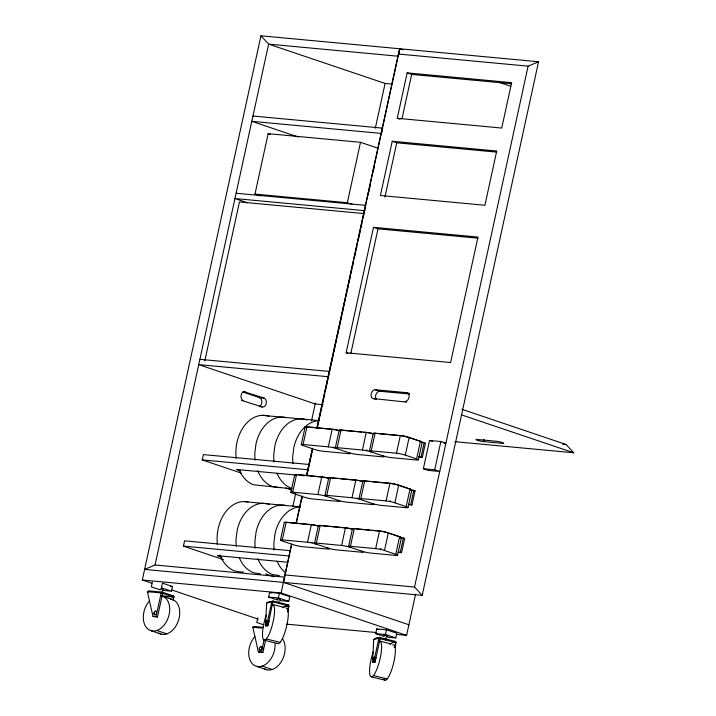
<?xml version="1.0" encoding="UTF-8"?>
<svg xmlns="http://www.w3.org/2000/svg" width="716" height="716" viewBox="0 0 716 716"><rect width="100%" height="100%" fill="white"/><g stroke="black" fill="none" stroke-linecap="round" stroke-linejoin="round"><path stroke-width="1.07" d="M266.692 603.033L271.767 601.843A1.092 1.056 76.7 0 1 273.029 601.037L267.918 625.703L266.513 626.035L265.484 625.775L266.692 603.033L267.462 602.237L271.427 601.413M268.446 621.13L268.106 623.001M372.553 662.354L373.671 640.167C373.555 638.198 381.395 635.871 380.142 638.6L374.978 662.273L372.553 662.354L374.978 662.273M282.757 607.607C285.603 605.987 291.063 603.346 287.331 609.728M389.817 644.176C394.301 641.894 397.559 640.292 394.176 647.282M147.389 591.64L152.956 616.324L153.716 616.574L157.502 616.932L162.657 593.251A1.092 0.752 -71.3 0 0 162.138 592.123L148.839 590.861L147.389 591.64L161.834 593.036L174.006 597.153L171.867 596.992M263.22 627.323L254.252 626.464L252.811 627.243L258.378 651.927L262.915 652.536L265.493 640.695M283.894 607.078L283.813 607.589M390.963 643.657L390.873 644.167M408.899 624.764L283.411 582.377L291.484 544.339M288.969 606.085L288.19 605.781L288.217 604.805A1.092 1.056 76.7 0 1 288.942 606.103L287.653 612.019M396.002 642.673L395.259 642.35L395.304 641.42A1.092 1.056 76.7 0 1 396.002 642.673L394.928 647.604M151.783 583.218L142.296 580.014L260.946 35.8L538.557 61.746L422.207 595.354L144.605 569.408L155.05 564.996L284.771 577.123M155.05 564.996L268.625 44.115L260.946 35.8M152.356 582.18L151.336 586.869L160.375 589.921M204.794 360.954L239.466 201.93L363.585 213.529M152.956 616.324L155.99 616.61L161.261 592.75M162.281 592.642L163.185 588.525M260.194 195.862L254.977 194.099L268.151 133.668L360.515 142.305L378.245 148.293M171.473 591.201L172.493 586.511L162.451 583.119L161.431 587.809L171.473 591.201L162.389 590.351M223.499 559.661L183.421 546.12L184.576 540.822L289.899 550.667M241.247 473.079L202.216 459.896L203.371 454.597L308.703 464.442M173.057 599.945L173.782 596.813M173.048 600.124L173.487 598.155M254.977 194.099L347.341 202.735L360.515 142.305M257.778 617.783L256.749 622.472L263.783 624.844M280.457 540.043L284.315 522.376M290.857 492.34L294.715 474.672M301.266 444.636L305.114 426.96M291.895 488.446L291.564 488.339A35.326 25.364 -84.7 0 1 277.02 473.312M277.933 600.16L268.616 597.09L269.646 592.4L279.419 593.233L289.765 596.652L288.745 601.342L280.054 600.599M282.292 539.9L307.531 542.263A6.372 0.743 12.3 0 1 316.338 544.16L327.633 547.973A6.372 0.743 12.3 0 1 327.615 549.047L302.376 546.684A6.372 0.743 12.3 0 1 293.569 544.787L282.274 540.974A6.372 0.743 12.3 0 1 282.292 539.9L286.149 522.232L311.388 524.595A6.372 0.743 12.3 0 1 318.906 526.09M292.701 492.196L317.931 494.559A6.372 0.743 12.3 0 1 326.747 496.448L338.033 500.269A6.372 0.743 12.3 0 1 338.015 501.334L312.776 498.98A6.372 0.743 12.3 0 1 303.969 497.083L292.674 493.27A6.372 0.743 12.3 0 1 292.701 492.196L296.549 474.529L321.788 476.883A6.372 0.743 12.3 0 1 329.306 478.386M303.101 444.493L328.34 446.847A6.372 0.743 12.3 0 1 337.147 448.744L348.441 452.557A6.372 0.743 12.3 0 1 348.415 453.631L323.176 451.268A6.372 0.743 12.3 0 1 314.369 449.371L303.074 445.558A6.372 0.743 12.3 0 1 303.101 444.493L306.949 426.817L332.188 429.179A6.372 0.743 12.3 0 1 339.706 430.674M265.484 625.775L266.603 625.515L271.847 601.646L288.396 605.79M292.862 506.391L295.708 493.333M311.514 420.874L315.407 403.01M375.318 128.218L385.083 83.441L391.733 84.067M258.378 651.927L261.403 652.204L264.204 639.388M268.616 597.09L278.399 597.923L279.419 593.233M278.712 602.568L279.079 600.921M280.314 599.686L279.535 598.8M296.012 523.593L301.964 496.295M306.484 475.549L312.436 448.243M316.723 428.589L398.391 54.031L399.752 48.769L402.92 49.843M142.296 580.014L281.093 592.982L291.734 544.187M296.254 523.459L302.206 496.17M306.958 474.35L312.436 449.254M317.188 427.425L399.752 48.769L398.338 56.233L268.625 44.115L385.083 83.441M301.436 500.681L302.385 496.313M307.146 474.475L312.624 449.353M317.385 427.515L324.769 393.666M325.243 391.482L333.343 354.348M333.817 352.165L336.914 337.97M337.388 335.786L338.337 331.418M338.82 329.235L341.908 315.04M342.391 312.856L343.34 308.489M343.814 306.305L345.479 298.661M345.962 296.478L346.911 292.11M347.385 289.926L348.343 285.559M348.817 283.375L350.482 275.732M350.956 273.548L351.914 269.171M352.388 266.987L353.337 262.62M354.527 257.16L355.485 252.793M355.959 250.609L356.908 246.241M358.098 240.782L359.056 236.414M359.53 234.23L360.479 229.863M360.962 227.679L361.911 223.311M363.101 217.852L364.059 213.484M364.534 211.301L365.599 206.423M368.105 194.922L369.053 190.554M369.528 188.371L370.485 184.003M373.099 171.983L374.056 167.616M381.673 132.675L382.657 128.146L252.945 116.028M346.132 352.755L373.483 227.312L477.966 237.077L450.615 362.52L346.132 352.755L347.94 353.373M392.243 141.258L380.42 195.504L484.902 205.268L496.725 151.022L392.243 141.258L396.762 142.788L496.797 152.132M397.255 118.292L407.153 72.88L511.636 82.644L501.737 128.057L397.255 118.292L399.967 119.205M307.531 542.263L311.388 524.595M317.931 494.559L321.788 476.883M328.34 446.847L332.188 429.179M350.885 353.194L378.003 228.834L478.037 238.186M384.94 197.034L396.762 142.788M402.007 118.731L411.673 74.41L511.707 83.754M314.53 543.229L318.378 525.562M324.93 495.526L328.778 477.849M335.33 447.813L339.187 430.146M316.338 544.16A6.372 0.743 12.3 0 1 316.365 543.086L320.213 525.419L345.452 527.773A6.372 0.743 12.3 0 1 352.979 529.276M326.747 496.448A6.372 0.743 12.3 0 1 326.765 495.382L330.622 477.715L355.852 480.069A6.372 0.743 12.3 0 1 363.379 481.564M337.147 448.744A6.372 0.743 12.3 0 1 337.164 447.67L341.022 430.003L366.261 432.366A6.372 0.743 12.3 0 1 373.045 433.663M316.365 543.086L341.604 545.449L345.452 527.773M326.765 495.382L352.004 497.736L355.852 480.069M337.164 447.67L362.403 450.033L366.261 432.366M348.603 546.415L352.451 528.748M359.002 498.703L362.851 481.036M369.402 450.999L373.251 433.332M399.626 536.669L395.778 554.336A6.372 0.743 12.3 0 1 395.751 555.41L370.512 553.056A6.372 0.743 12.3 0 1 361.705 551.159L350.41 547.346A6.372 0.743 12.3 0 1 350.437 546.272L354.286 528.605L379.525 530.959A6.372 0.743 12.3 0 1 388.332 532.856L399.626 536.669A6.372 0.743 12.3 0 1 400.593 537.797M410.026 488.965L406.178 506.633A6.372 0.743 12.3 0 1 406.151 507.707L380.912 505.344A6.372 0.743 12.3 0 1 372.105 503.446L360.81 499.634A6.372 0.743 12.3 0 1 360.837 498.569L364.686 480.892L389.925 483.255A6.372 0.743 12.3 0 1 398.731 485.153L410.026 488.965A6.372 0.743 12.3 0 1 410.545 490.075M420.426 441.262L416.578 458.929A6.372 0.743 12.3 0 1 416.551 459.994L391.321 457.64A6.372 0.743 12.3 0 1 382.505 455.743L371.21 451.93A6.372 0.743 12.3 0 1 371.237 450.856L375.095 433.189L400.325 435.543A6.372 0.743 12.3 0 1 409.14 437.44L420.426 441.262A6.372 0.743 12.3 0 1 422.028 442.336M350.437 546.272L375.667 548.626L379.525 530.959M360.837 498.569L386.076 500.923L389.925 483.255M371.237 450.856L396.476 453.219L400.325 435.543M395.778 554.336L384.483 550.523L388.332 532.856M406.178 506.633L394.883 502.82L398.731 485.153M416.578 458.929L405.283 455.116L409.14 437.44M383.964 636.399L375.685 633.66L376.705 628.97L386.479 629.812L396.834 633.23L395.805 637.911L387.114 637.168M373.671 662.085L378.916 638.216L373.752 639.603M397.586 555.267L401.443 537.6M407.986 507.563L411.843 489.896M418.395 459.851L422.243 442.184M398.087 552.027L400.307 552.233L403.385 538.092L404.647 538.522L401.56 552.654L398.23 552.34M408.487 504.315L410.707 504.52L413.794 490.388L415.047 490.809L411.96 504.95L408.639 504.637M418.896 456.611L421.106 456.817L424.194 442.685L425.447 443.106L422.368 457.238L419.039 456.933M375.685 633.66L385.459 634.501L386.479 629.812M385.602 639.961L386.139 637.491M387.025 636.22L387.821 636.238L386.604 635.369M423.353 468.729L434.71 469.786L439.731 471.486L428.374 470.421L423.353 468.729L429.519 440.456L440.877 441.521L445.898 443.213L443.83 443.025M434.71 469.786L440.877 441.521M422.207 595.354L414.537 587.039L528.104 66.158L538.557 61.746M396.592 634.43L406.59 635.369L415.575 594.164M483.551 441.593L502.471 443.365A4.556 0.528 12.3 0 0 502.489 442.604A4.556 0.528 12.3 0 0 496.197 441.244L477.277 439.481A4.556 0.528 12.3 0 0 477.259 440.242A4.556 0.528 12.3 0 0 483.551 441.593L484.007 439.481M283.411 582.377L284.494 578.17M375.318 659.087L374.835 660.367M395.456 642.359L378.827 638.412A1.092 1.056 76.7 0 1 380.089 637.607L395.241 641.357M161.324 592.911L161.154 592.929A1.092 0.788 -84.7 0 1 162.138 592.123L173.174 595.855A1.092 0.752 -71.3 0 1 173.702 596.983L161.261 595.819M375.211 660.877L375.981 657.342M266.433 623.878C269.109 619.6 265.35 620.432 266.567 623.788C269.467 617.774 264.168 621.864 266.943 624.012M373.492 660.456C376.294 655.981 372.329 656.572 373.627 660.367C376.509 654.397 371.282 658.264 374.012 660.582M285.559 606.899L287.25 606.497M279.929 599.578L278.9 599.024L279.464 599.149M386.998 636.148L385.96 635.593L386.524 635.718M266.603 625.515L267.918 625.703M375.766 433.413L375.282 433.377A5.424 0.635 12.3 0 0 374.182 433.529M331.293 477.93L330.81 477.894A5.424 0.635 12.3 0 0 329.897 477.921M398.391 54.031L528.104 66.158M381.503 133.445L251.79 121.326L298.375 137.06M236.11 193.239L365.822 205.358M364.668 210.665L234.955 198.538L247.655 202.834M199.898 359.325L329.611 371.452M328.456 376.75L198.735 364.632L315.201 403.958L322.961 404.683M375.157 399.188L373.358 398.57A4.556 3.124 -71.3 0 1 371.165 393.863A4.556 3.124 -71.3 0 1 375.282 389.737L406.822 392.69L409.534 393.603M375.282 389.737L379.802 391.267L409.167 394.006M373.358 398.57L406.706 402.132M243.431 391.545L264.07 398.078A4.556 3.267 -84.7 0 1 266.245 403.555A4.556 3.267 -84.7 0 1 262.145 406.912L260.329 406.742M242.796 392.001L259.523 397.649L264.07 398.078M241.498 400.387L262.145 406.912M262.432 415.334L319.22 420.641A35.326 25.364 -84.7 0 0 293.837 447.437L292.683 456.584A35.326 25.364 -84.7 0 0 292.996 463.708M562.704 444.162L566.034 444.475L573.704 452.78L454.893 441.683M330.72 429.197L307.146 427.005A5.424 0.635 12.3 0 0 306.09 427.085M354.295 431.408L341.219 430.191A5.424 0.635 12.3 0 0 340.512 430.683M355.342 431.506L361.643 432.088M363.737 432.285L367.433 432.643A5.424 0.635 12.3 0 1 368.633 432.813M378.916 433.708L399.904 435.668M421.975 442.479L424.194 442.685M202.216 459.896L308.65 469.848M308.766 475.827L296.746 474.717A5.424 0.635 12.3 0 0 295.815 475.075M309.822 475.925L322.961 477.16A5.424 0.635 12.3 0 1 323.543 477.241M332.34 478.028L338.641 478.619M340.744 478.816L357.033 480.347A5.424 0.635 12.3 0 1 362.914 481.564M369.563 481.51L364.883 481.08A5.424 0.635 12.3 0 0 364.175 481.573M371.658 481.707L376.911 482.199M377.959 482.298L391.106 483.533A5.424 0.635 12.3 0 1 397.559 484.92L409.829 489.064A5.424 0.635 12.3 0 1 410.733 489.825M296.478 475.075L236.361 469.454L240.558 470.877M302.045 475.594L304.273 475.8M411.575 490.183L413.794 490.388M411.718 490.505L415.047 490.809M291.439 488.733L253.715 484.804A35.326 25.364 -84.7 0 1 239.162 469.777M243.637 501.558L300.416 506.865A35.326 25.364 -84.7 0 0 275.034 533.662L273.888 542.809A35.326 25.364 -84.7 0 0 274.192 549.933M286.821 522.456L312.561 524.873A5.424 0.635 12.3 0 1 319.014 526.26M338.74 527.307L320.41 525.607A5.424 0.635 12.3 0 0 319.354 525.857M340.834 527.504L346.634 528.05A5.424 0.635 12.3 0 1 352.514 529.276M356.013 528.918L369.653 530.198M371.756 530.395L380.697 531.236A5.424 0.635 12.3 0 1 385.96 532.283M400.065 537.788L403.385 538.092M402.428 538.316L404.647 538.522M183.421 546.12L289.855 556.072M287.698 562.239L217.557 555.679L221.763 557.102M284.816 574.921L414.537 587.039M170.48 586.323L172.493 586.511M162.881 589.519L163.543 589.501L160.268 588.91M171.008 595.649L173.174 595.855A1.092 0.788 -84.7 0 1 173.702 597.171M164.528 596.312L169.11 596.741M286.66 624.155L376.607 632.568M252.811 627.243L261.984 628.102M332.815 429.394L333.361 429.457A5.424 0.635 12.3 0 1 339.241 430.674M155.99 616.61L157.502 616.932M261.403 652.204L262.915 652.536M279.312 575.583L272.769 574.563A35.326 25.364 -84.7 0 1 257.823 558.57M260.391 573.82L253.84 572.791A35.326 25.364 -84.7 0 1 239.287 557.764M161.798 588.158L162.299 588.275M273.029 601.037L288.145 604.787M272.76 604.537L282.838 607.043M379.82 641.115L389.898 643.612M266.343 638.967L280.081 642.368M264.177 640.22L277.924 643.63M373.403 675.537L387.15 678.947M371.246 676.79L384.984 680.2M384.796 635.79L383.651 635.289L384.931 635.763M277.396 599.122C275.418 598.495 279.249 598.755 277.405 599.015M407.959 437.216L420.229 441.36M269.646 592.4L271.713 593.081M376.705 628.97L378.773 629.65M278.399 597.923L288.745 601.342M385.459 634.501L395.805 637.911M497.826 81.892L510.481 86.171M407.153 72.88L411.673 74.41M268.151 133.668L270.236 134.375M347.341 202.735L352.558 204.499M373.483 227.312L378.003 228.834M461.757 409.257L566.034 444.475M461.48 414.877L573.704 452.78M429.519 440.456L432.527 441.477M421.106 456.817L422.368 457.238M410.707 504.52L411.96 504.95M285.541 488.043L291.868 490.174M400.307 552.233L401.56 552.654M265.69 573.91L274.121 576.756M281.093 592.982L406.59 635.369M171.822 589.984L258.297 619.188M171.786 599.319L161.753 595.927A18.204 12.494 -71.3 0 1 167.329 619.895A18.204 12.494 -71.3 0 1 146.977 628.201A18.204 12.494 -71.3 0 1 149.42 600.957M147.389 592.23L148.14 592.481M155.945 611.258A1.817 1.253 -71.3 0 0 153.922 613.272A1.817 1.253 -71.3 0 0 155.864 614.265A1.817 1.253 -71.3 0 0 155.945 611.258L155.632 611.16A1.817 1.253 -71.3 0 1 156.41 611.768M261.421 646.897L261.045 646.763A1.817 1.253 -71.3 0 1 261.823 647.371M260.651 650.423L260.275 650.298A1.817 1.253 -71.3 0 1 259.398 648.419M156.822 630.492L166.855 633.884M262.235 666.095L272.268 669.487M151.246 630.778L161.288 634.17M256.668 666.381L266.701 669.773M268.026 624.254L269.118 621.04M243.359 571.896A35.326 25.364 -84.7 0 1 241.462 572.048L234.911 571.028A35.326 25.364 -84.7 0 1 219.973 555.025M217.413 544.625A35.326 25.364 -84.7 0 1 248.04 501.979M236.343 546.389A35.326 25.364 -84.7 0 1 236.029 539.264L237.184 530.126A35.326 25.364 -84.7 0 1 269.109 504.35M285.666 572.979A35.326 25.364 -84.7 0 1 277.146 561.308M255.263 548.161A35.326 25.364 -84.7 0 1 254.959 541.036L256.104 531.89A35.326 25.364 -84.7 0 1 285.899 505.514M243.315 400.557A4.556 3.267 -84.7 0 1 241.14 395.08A4.556 3.267 -84.7 0 1 245.248 391.715M259.523 397.649A4.556 3.267 -84.7 0 1 261.841 401.945A4.556 3.267 -84.7 0 1 259.299 406.42M236.208 458.401A35.326 25.364 -84.7 0 1 268.983 416.354M281.084 487.444A35.326 25.364 -84.7 0 1 279.186 487.596L272.644 486.576A35.326 25.364 -84.7 0 1 257.697 470.573M255.138 460.164A35.326 25.364 -84.7 0 1 254.833 453.04L255.979 443.902A35.326 25.364 -84.7 0 1 285.774 417.517M274.067 461.936A35.326 25.364 -84.7 0 1 273.763 454.812L274.908 445.665A35.326 25.364 -84.7 0 1 306.842 419.898M378.943 641.652A18.204 4.287 -76.1 0 1 379.865 659.696A18.204 4.287 -76.1 0 1 370.566 676.343A18.204 4.287 -76.1 0 1 373.313 651.73M392.69 645.062A18.204 4.287 -76.1 0 1 393.764 662.461A18.204 4.287 -76.1 0 1 384.555 680.003M384.188 679.591A18.204 4.287 -76.1 0 1 383.874 678.983M272.411 604.868A18.204 4.287 -76.1 0 1 272.483 624.397A18.204 4.287 -76.1 0 1 263.381 639.612A18.204 4.287 -76.1 0 1 266.245 615.16M286.149 608.278A18.204 4.287 -76.1 0 1 286.472 626.849A18.204 4.287 -76.1 0 1 277.495 643.424M263.157 648.007A1.817 1.253 -71.3 0 1 263.175 649.063M275.069 643.595A18.204 12.494 -71.3 0 1 265.063 664.743A18.204 12.494 -71.3 0 1 249.777 659.427A18.204 12.494 -71.3 0 1 254.842 636.56M282.695 639.048A18.204 12.494 -71.3 0 1 281.254 661.736A18.204 12.494 -71.3 0 1 264.222 668.681M154.862 614.695A1.817 1.253 -71.3 0 1 153.985 612.815M170.444 599.077A18.204 12.494 -71.3 0 1 178.338 620.844A18.204 12.494 -71.3 0 1 158.809 633.078M338.033 500.269A6.372 0.743 12.3 0 0 346.848 502.158L372.078 504.52A6.372 0.743 12.3 0 0 372.105 503.446M352.004 497.736A6.372 0.743 12.3 0 1 360.81 499.634M328.993 478.091A6.372 0.743 12.3 0 1 330.622 477.715M357.257 498.023A5.424 0.635 12.3 0 1 357.937 498.193M348.441 452.557A6.372 0.743 12.3 0 0 357.248 454.454L382.487 456.817A6.372 0.743 12.3 0 0 382.505 455.743M305.32 427.201A6.372 0.743 12.3 0 1 306.949 426.817M333.584 447.133A5.424 0.635 12.3 0 1 334.265 447.294M327.633 547.973A6.372 0.743 12.3 0 0 336.439 549.87L361.678 552.224A6.372 0.743 12.3 0 0 361.705 551.159M284.52 522.617A6.372 0.743 12.3 0 1 286.149 522.232M312.095 542.397A5.424 0.635 12.3 0 1 312.785 542.549M341.604 545.449A6.372 0.743 12.3 0 1 350.41 547.346M375.667 548.626A6.372 0.743 12.3 0 1 384.483 550.523M352.657 528.99A6.372 0.743 12.3 0 1 354.286 528.605M400.512 537.403A5.424 0.635 12.3 0 0 399.43 536.767L387.159 532.623A5.424 0.635 12.3 0 0 386.577 532.453M380.232 548.76A5.424 0.635 12.3 0 1 381.601 549.082M318.853 525.956A6.372 0.743 12.3 0 1 320.213 525.419M295.18 475.057A6.372 0.743 12.3 0 1 296.549 474.529M324.16 477.339A5.424 0.635 12.3 0 1 326.881 477.876M327.561 478.046A5.424 0.635 12.3 0 1 328.841 478.377M386.076 500.923A6.372 0.743 12.3 0 1 394.883 502.82M363.316 481.429A6.372 0.743 12.3 0 1 364.686 480.892M389.943 500.914A5.424 0.635 12.3 0 1 390.632 501.057M406.822 392.69A4.556 3.124 -71.3 0 1 409.015 397.398A4.556 3.124 -71.3 0 1 404.898 401.524M376.419 399.358A4.556 3.124 -71.3 0 1 376.034 394.256A4.556 3.124 -71.3 0 1 379.802 391.267M362.403 450.033A6.372 0.743 12.3 0 1 371.21 451.93M396.476 453.219A6.372 0.743 12.3 0 1 405.283 455.116M373.466 433.574A6.372 0.743 12.3 0 1 375.095 433.189M420.614 441.512A5.424 0.635 12.3 0 1 421.133 442.112M401.506 435.82A5.424 0.635 12.3 0 1 407.386 437.046M340.01 430.701A6.372 0.743 12.3 0 1 341.022 430.003M369.295 432.929A5.424 0.635 12.3 0 1 373.313 433.86M366.27 450.024A5.424 0.635 12.3 0 1 366.968 450.167M261.277 649.868A1.817 1.253 -71.3 0 0 261.358 646.861A1.817 1.253 -71.3 0 0 259.344 648.875A1.817 1.253 -71.3 0 0 261.277 649.868"/></g></svg>
